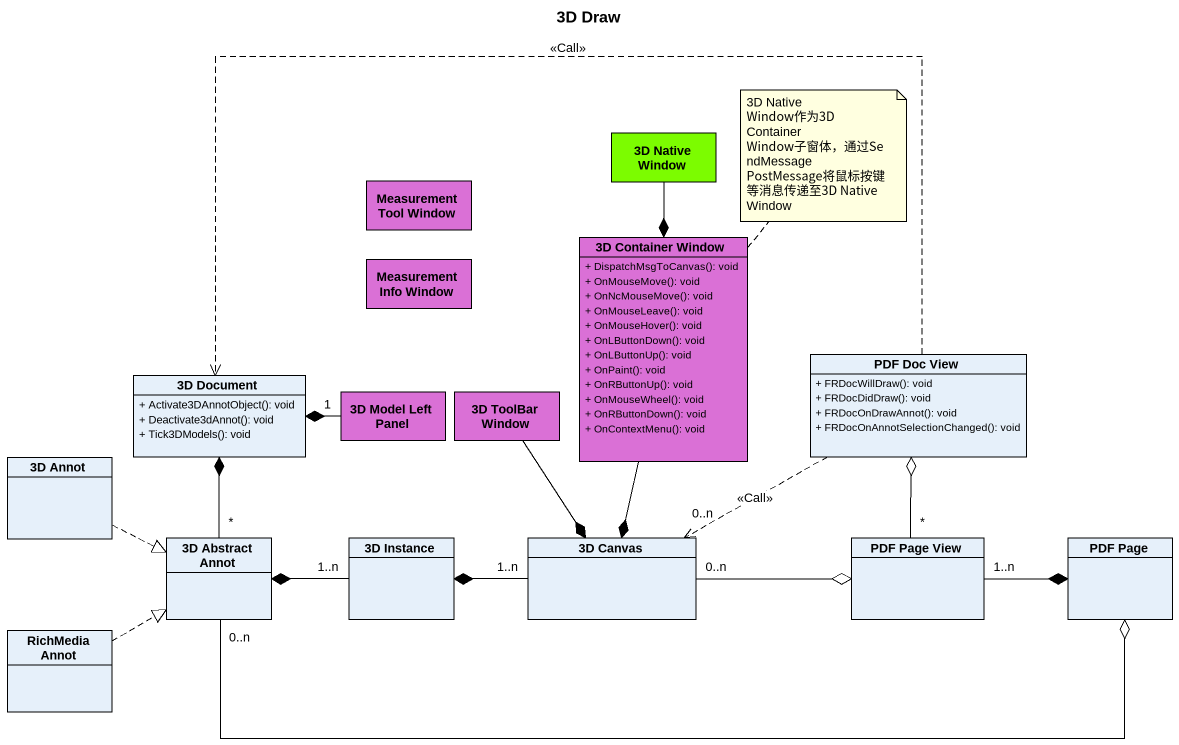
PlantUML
@startuml
title 3D Draw
hide circle
hide empty members
skinparam classAttributeIconSize 0
class "3D Native Window" as c3D_Native_Window #7CFC00
class "Measurement Tool Window" as Measurement_Tool_Window #DA70D6
class "Measurement Info Window" as Measurement_Info_Window #DA70D6
class "3D Container Window" as c3D_Container_Window #DA70D6 {
  + DispatchMsgToCanvas(): void
  + OnMouseMove(): void
  + OnNcMouseMove(): void
  + OnMouseLeave(): void
  + OnMouseHover(): void
  + OnLButtonDown(): void
  + OnLButtonUp(): void
  + OnPaint(): void
  + OnRButtonUp(): void
  + OnMouseWheel(): void
  + OnRButtonDown(): void
  + OnContextMenu(): void
}
class "PDF Doc View" as PDF_Doc_View {
  + FRDocWillDraw(): void
  + FRDocDidDraw(): void
  + FRDocOnDrawAnnot(): void
  + FRDocOnAnnotSelectionChanged(): void
}
class "3D Document" as c3D_Document {
  + Activate3DAnnotObject(): void
  + Deactivate3dAnnot(): void
  + Tick3DModels(): void
}
class "3D Model Left Panel" as c3D_Model_Left_Panel #DA70D6
class "3D ToolBar Window" as c3D_ToolBar_Window #DA70D6
class "3D Annot" as c3D_Annot
class "3D Abstract Annot" as c3D_Abstract_Annot
class "3D Instance" as c3D_Instance
class "3D Canvas" as c3D_Canvas
class "PDF Page View" as PDF_Page_View
class "PDF Page" as PDF_Page
class "RichMedia Annot" as RichMedia_Annot
c3D_Native_Window --* c3D_Container_Window
c3D_Container_Window --* c3D_Canvas
PDF_Doc_View .left.> c3D_Document : <<Call>>
PDF_Doc_View .left.> "0..n" c3D_Canvas : <<Call>>
c3D_Model_Left_Panel "1" -left-* c3D_Document
c3D_ToolBar_Window --* c3D_Canvas
c3D_Annot .right.|> c3D_Abstract_Annot
c3D_Abstract_Annot "*" -up-* c3D_Document
c3D_Abstract_Annot "0..n" -right-o PDF_Page
c3D_Instance "1..n" -left-* c3D_Abstract_Annot
c3D_Canvas "1..n" -left-* c3D_Instance
c3D_Canvas "0..n" -right-o PDF_Page_View
PDF_Page_View "*" -up-o PDF_Doc_View
PDF_Page_View "1..n" -right-* PDF_Page
RichMedia_Annot .right.|> c3D_Abstract_Annot
note top of c3D_Container_Window : 3D Native Window作为3D Container Window子窗体，通过SendMessage PostMessage将鼠标按键等消息传递至3D Native Window
@enduml
